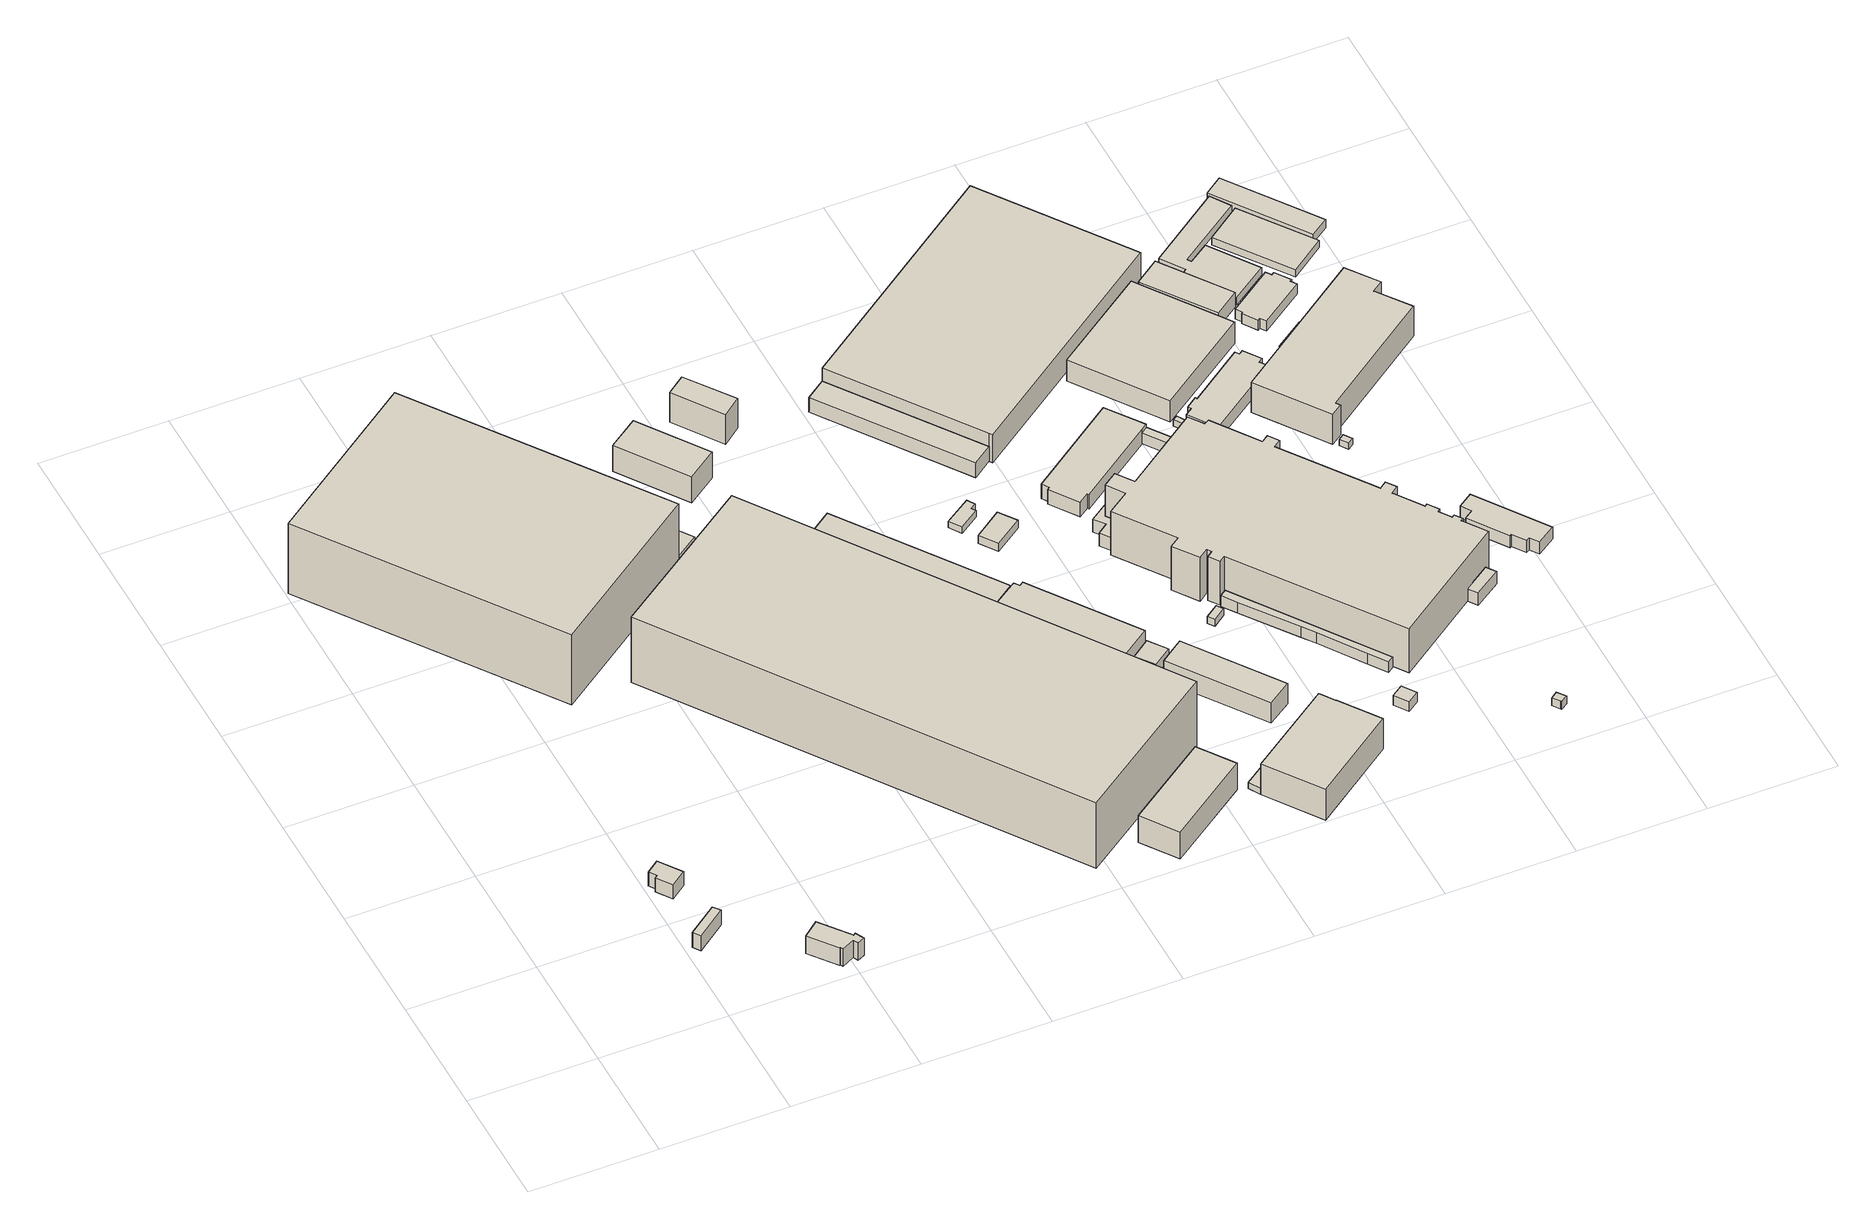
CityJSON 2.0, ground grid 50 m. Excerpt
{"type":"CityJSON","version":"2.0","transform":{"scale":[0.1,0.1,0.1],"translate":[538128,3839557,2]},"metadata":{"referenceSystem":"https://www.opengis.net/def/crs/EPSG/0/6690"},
"CityObjects":{
"building1":{"type":"Building","attributes":{"計測周辺長":35.91,"1/2500図郭":34,"区名":"西淀川区","町丁目名称":"中島２丁目","街区番号":8,"class":"3001","usage":"401","measuredHeight":7.2,"storeysAboveGround":2,"BuildingDetailAttribute.buildingRoofEdgeArea":49.76,"BuildingDetailAttribute.buildingStructureType":"610","BuildingDetailAttribute.buildingStructureOrgType":"2","BuildingDetailAttribute.detailedUsage":"1310","BuildingDetailAttribute.specifiedBuildingCoverageRate":0.6,"BuildingDetailAttribute.surveyYear":2017,"BuildingHighTideRiskAttribute.description":"1","BuildingHighTideRiskAttribute.rank":"2","BuildingHighTideRiskAttribute.depth":2,"BuildingIDAttribute.prefecture":"27","BuildingIDAttribute.city":"27113"},"geometry":[{"type":"Solid","lod":"1","boundaries":[[[[0,1,2,3]],[[2,4,5,3]],[[1,6,4,2]],[[0,7,6,1]],[[3,5,7,0]],[[4,6,7,5]]]]}]},
"building2":{"type":"Building","attributes":{"class":"3001","measuredHeight":6.7,"BuildingDetailAttribute.specifiedBuildingCoverageRate":0.6,"BuildingDetailAttribute.surveyYear":2017,"BuildingHighTideRiskAttribute.description":"1","BuildingHighTideRiskAttribute.rank":"2","BuildingHighTideRiskAttribute.depth":2.55,"BuildingIDAttribute.prefecture":"27","BuildingIDAttribute.city":"27113"},"geometry":[{"type":"Solid","lod":"1","boundaries":[[[[8,9,10,11,12,13]],[[12,14,15,13]],[[11,16,14,12]],[[10,17,16,11]],[[9,18,17,10]],[[8,19,18,9]],[[13,15,19,8]],[[14,16,17,18,19,15]]]]}]},
"building3":{"type":"Building","attributes":{"計測周辺長":53.64,"1/2500図郭":34,"区名":"西淀川区","町丁目名称":"中島２丁目","街区番号":8,"class":"3002","usage":"401","measuredHeight":8.3,"storeysAboveGround":3,"BuildingDetailAttribute.buildingRoofEdgeArea":131.95,"BuildingDetailAttribute.buildingStructureType":"610","BuildingDetailAttribute.buildingStructureOrgType":"2","BuildingDetailAttribute.detailedUsage":"1310","BuildingDetailAttribute.specifiedBuildingCoverageRate":0.6,"BuildingDetailAttribute.surveyYear":2017,"BuildingHighTideRiskAttribute.description":"1","BuildingHighTideRiskAttribute.rank":"2","BuildingHighTideRiskAttribute.depth":2.2,"BuildingIDAttribute.prefecture":"27","BuildingIDAttribute.city":"27113"},"geometry":[{"type":"Solid","lod":"1","boundaries":[[[[20,21,22,23,24,25,26,27,28,29]],[[28,30,31,29]],[[27,32,30,28]],[[26,33,32,27]],[[25,34,33,26]],[[24,35,34,25]],[[23,36,35,24]],[[22,37,36,23]],[[21,38,37,22]],[[20,39,38,21]],[[29,31,39,20]],[[30,32,33,34,35,36,37,38,39,31]]]]}]},
"building4":{"type":"Building","attributes":{"計測周辺長":415.72,"1/2500図郭":34,"区名":"西淀川区","町丁目名称":"中島２丁目","街区番号":5,"class":"3002","usage":"431","measuredHeight":33.7,"storeysAboveGround":5,"BuildingDetailAttribute.buildingRoofEdgeArea":10733.19,"BuildingDetailAttribute.buildingStructureType":"603","BuildingDetailAttribute.buildingStructureOrgType":"3","BuildingDetailAttribute.detailedUsage":"1720","BuildingDetailAttribute.specifiedBuildingCoverageRate":0.6,"BuildingDetailAttribute.surveyYear":2017,"BuildingHighTideRiskAttribute.description":"1","BuildingHighTideRiskAttribute.rank":"2","BuildingHighTideRiskAttribute.depth":2.56,"BuildingIDAttribute.prefecture":"27","BuildingIDAttribute.city":"27113"},"geometry":[{"type":"Solid","lod":"1","boundaries":[[[[40,41,42,43,44,45]],[[44,46,47,45]],[[43,48,46,44]],[[42,49,48,43]],[[41,50,49,42]],[[40,51,50,41]],[[45,47,51,40]],[[46,48,49,50,51,47]]]]}]},
"building5":{"type":"Building","attributes":{"計測周辺長":415.72,"1/2500図郭":34,"区名":"西淀川区","町丁目名称":"中島２丁目","街区番号":5,"class":"3004","usage":"431","measuredHeight":8,"storeysAboveGround":5,"BuildingDetailAttribute.buildingRoofEdgeArea":10733.19,"BuildingDetailAttribute.buildingStructureType":"603","BuildingDetailAttribute.buildingStructureOrgType":"3","BuildingDetailAttribute.detailedUsage":"1720","BuildingDetailAttribute.specifiedBuildingCoverageRate":0.6,"BuildingDetailAttribute.surveyYear":2017,"BuildingHighTideRiskAttribute.description":"1","BuildingHighTideRiskAttribute.rank":"2","BuildingHighTideRiskAttribute.depth":2.56,"BuildingIDAttribute.prefecture":"27","BuildingIDAttribute.city":"27113"},"geometry":[{"type":"Solid","lod":"1","boundaries":[[[[52,53,54]],[[53,55,56,54]],[[52,57,55,53]],[[54,56,57,52]],[[55,57,56]]]]}]},
"building6":{"type":"Building","attributes":{"計測周辺長":415.72,"1/2500図郭":34,"区名":"西淀川区","町丁目名称":"中島２丁目","街区番号":5,"class":"3004","usage":"431","measuredHeight":8.2,"storeysAboveGround":5,"BuildingDetailAttribute.buildingRoofEdgeArea":10733.19,"BuildingDetailAttribute.buildingStructureType":"603","BuildingDetailAttribute.buildingStructureOrgType":"3","BuildingDetailAttribute.detailedUsage":"1720","BuildingDetailAttribute.specifiedBuildingCoverageRate":0.6,"BuildingDetailAttribute.surveyYear":2017,"BuildingHighTideRiskAttribute.description":"1","BuildingHighTideRiskAttribute.rank":"2","BuildingHighTideRiskAttribute.depth":2.56,"BuildingIDAttribute.prefecture":"27","BuildingIDAttribute.city":"27113"},"geometry":[{"type":"Solid","lod":"1","boundaries":[[[[58,59,60,45,43]],[[45,57,56,43]],[[60,61,57,45]],[[59,62,61,60]],[[58,63,62,59]],[[43,56,63,58]],[[57,61,62,63,56]]]]}]},
"building7":{"type":"Building","attributes":{"区名":"西淀川区","町丁目名称":"中島２丁目","街区番号":5,"class":"3002","usage":"431","measuredHeight":31.4,"storeysAboveGround":4,"BuildingDetailAttribute.buildingRoofEdgeArea":15836.33,"BuildingDetailAttribute.buildingStructureType":"610","BuildingDetailAttribute.buildingStructureOrgType":"2","BuildingDetailAttribute.detailedUsage":"1720","BuildingDetailAttribute.specifiedBuildingCoverageRate":0.6,"BuildingDetailAttribute.surveyYear":2017,"BuildingHighTideRiskAttribute.description":"1","BuildingHighTideRiskAttribute.rank":"2","BuildingHighTideRiskAttribute.depth":2.86,"BuildingIDAttribute.prefecture":"27","BuildingIDAttribute.city":"27113"},"geometry":[{"type":"Solid","lod":"1","boundaries":[[[[64,65,66,67]],[[66,68,69,67]],[[65,70,68,66]],[[64,71,70,65]],[[67,69,71,64]],[[68,70,71,69]]]]}]},
"building8":{"type":"Building","attributes":{"計測周辺長":91.5,"1/2500図郭":34,"区名":"西淀川区","町丁目名称":"中島２丁目","街区番号":5,"class":"3002","usage":"401","measuredHeight":12.5,"storeysAboveGround":3,"BuildingDetailAttribute.buildingRoofEdgeArea":448.01,"BuildingDetailAttribute.buildingStructureType":"603","BuildingDetailAttribute.buildingStructureOrgType":"3","BuildingDetailAttribute.detailedUsage":"1310","BuildingDetailAttribute.specifiedBuildingCoverageRate":0.6,"BuildingDetailAttribute.surveyYear":2017,"BuildingHighTideRiskAttribute.description":"1","BuildingHighTideRiskAttribute.rank":"2","BuildingHighTideRiskAttribute.depth":2.64,"BuildingIDAttribute.prefecture":"27","BuildingIDAttribute.city":"27113"},"geometry":[{"type":"Solid","lod":"1","boundaries":[[[[72,73,74,75]],[[74,76,77,75]],[[73,78,76,74]],[[72,79,78,73]],[[75,77,79,72]],[[76,78,79,77]]]]}]},
"building9":{"type":"Building","attributes":{"区名":"西淀川区","町丁目名称":"中島２丁目","街区番号":5,"class":"3001","usage":"441","measuredHeight":12.8,"storeysAboveGround":1,"BuildingDetailAttribute.buildingRoofEdgeArea":663.4,"BuildingDetailAttribute.buildingStructureType":"610","BuildingDetailAttribute.buildingStructureOrgType":"2","BuildingDetailAttribute.detailedUsage":"1510","BuildingDetailAttribute.specifiedBuildingCoverageRate":0.6,"BuildingDetailAttribute.surveyYear":2017,"BuildingHighTideRiskAttribute.description":"1","BuildingHighTideRiskAttribute.rank":"2","BuildingHighTideRiskAttribute.depth":2.66,"BuildingIDAttribute.prefecture":"27","BuildingIDAttribute.city":"27113"},"geometry":[{"type":"Solid","lod":"1","boundaries":[[[[80,81,82,83]],[[82,84,85,83]],[[81,86,84,82]],[[80,87,86,81]],[[83,85,87,80]],[[84,86,87,85]]]]}]},
"building10":{"type":"Building","attributes":{"計測周辺長":62.73,"1/2500図郭":34,"区名":"西淀川区","町丁目名称":"中島２丁目","街区番号":4,"class":"3002","usage":"401","measuredHeight":14.2,"storeysAboveGround":4,"BuildingDetailAttribute.buildingRoofEdgeArea":202.44,"BuildingDetailAttribute.buildingStructureType":"603","BuildingDetailAttribute.buildingStructureOrgType":"3","BuildingDetailAttribute.detailedUsage":"1310","BuildingDetailAttribute.specifiedBuildingCoverageRate":0.6,"BuildingDetailAttribute.surveyYear":2017,"BuildingHighTideRiskAttribute.description":"1","BuildingHighTideRiskAttribute.rank":"2","BuildingHighTideRiskAttribute.depth":2.79,"BuildingIDAttribute.prefecture":"27","BuildingIDAttribute.city":"27113"},"geometry":[{"type":"Solid","lod":"1","boundaries":[[[[88,89,90,91]],[[90,92,93,91]],[[89,94,92,90]],[[88,95,94,89]],[[91,93,95,88]],[[92,94,95,93]]]]}]},
"building11":{"type":"Building","attributes":{"計測周辺長":185.82,"1/2500図郭":34,"区名":"西淀川区","町丁目名称":"中島２丁目","街区番号":5,"class":"3001","usage":"441","measuredHeight":5.3,"storeysAboveGround":1,"BuildingDetailAttribute.buildingRoofEdgeArea":1462.41,"BuildingDetailAttribute.buildingStructureType":"610","BuildingDetailAttribute.buildingStructureOrgType":"2","BuildingDetailAttribute.detailedUsage":"1520","BuildingDetailAttribute.specifiedBuildingCoverageRate":0.6,"BuildingDetailAttribute.surveyYear":2017,"BuildingHighTideRiskAttribute.description":"1","BuildingHighTideRiskAttribute.rank":"2","BuildingHighTideRiskAttribute.depth":2.87,"BuildingIDAttribute.prefecture":"27","BuildingIDAttribute.city":"27113"},"geometry":[{"type":"Solid","lod":"1","boundaries":[[[[96,97,98,99]],[[98,100,101,99]],[[97,102,100,98]],[[96,103,102,97]],[[99,101,103,96]],[[100,102,103,101]]]]}]},
"building12":{"type":"Building","attributes":{"計測周辺長":139.81,"1/2500図郭":34,"区名":"西淀川区","町丁目名称":"中島２丁目","街区番号":5,"class":"3001","usage":"441","measuredHeight":8,"storeysAboveGround":1,"BuildingDetailAttribute.buildingRoofEdgeArea":941.31,"BuildingDetailAttribute.buildingStructureType":"610","BuildingDetailAttribute.buildingStructureOrgType":"2","BuildingDetailAttribute.detailedUsage":"1520","BuildingDetailAttribute.specifiedBuildingCoverageRate":0.6,"BuildingDetailAttribute.surveyYear":2017,"BuildingHighTideRiskAttribute.description":"1","BuildingHighTideRiskAttribute.rank":"2","BuildingHighTideRiskAttribute.depth":2.77,"BuildingIDAttribute.prefecture":"27","BuildingIDAttribute.city":"27113"},"geometry":[{"type":"Solid","lod":"1","boundaries":[[[[104,105,106,107,108,109,110,111]],[[110,112,113,111]],[[109,114,112,110]],[[108,115,114,109]],[[107,116,115,108]],[[106,117,116,107]],[[105,118,117,106]],[[104,119,118,105]],[[111,113,119,104]],[[112,114,115,116,117,118,119,113]]]]}]},
"building13":{"type":"Building","attributes":{"class":"3001","BuildingDetailAttribute.specifiedBuildingCoverageRate":0.6,"BuildingDetailAttribute.surveyYear":2017,"BuildingHighTideRiskAttribute.description":"1","BuildingHighTideRiskAttribute.rank":"2","BuildingHighTideRiskAttribute.depth":2.84,"BuildingIDAttribute.prefecture":"27","BuildingIDAttribute.city":"27113"},"geometry":[{"type":"Solid","lod":"1","boundaries":[[[[120,121,122,123,124,125]],[[124,126,127,125]],[[123,128,126,124]],[[122,129,128,123]],[[121,130,129,122]],[[120,131,130,121]],[[125,127,131,120]],[[126,128,129,130,131,127]]]]}]},
"building14":{"type":"Building","attributes":{"class":"3001","measuredHeight":5.2,"BuildingDetailAttribute.specifiedBuildingCoverageRate":0.6,"BuildingDetailAttribute.surveyYear":2017,"BuildingHighTideRiskAttribute.description":"1","BuildingHighTideRiskAttribute.rank":"2","BuildingHighTideRiskAttribute.depth":2.7,"BuildingIDAttribute.prefecture":"27","BuildingIDAttribute.city":"27113"},"geometry":[{"type":"Solid","lod":"1","boundaries":[[[[132,133,134,135]],[[134,136,137,135]],[[133,138,136,134]],[[132,139,138,133]],[[135,137,139,132]],[[136,138,139,137]]]]}]},
"building15":{"type":"Building","attributes":{"計測周辺長":43.15,"1/2500図郭":34,"区名":"西淀川区","町丁目名称":"中島２丁目","街区番号":4,"class":"3001","usage":"401","measuredHeight":3.8,"storeysAboveGround":1,"BuildingDetailAttribute.buildingRoofEdgeArea":109.71,"BuildingDetailAttribute.buildingStructureType":"610","BuildingDetailAttribute.buildingStructureOrgType":"2","BuildingDetailAttribute.detailedUsage":"1310","BuildingDetailAttribute.specifiedBuildingCoverageRate":0.6,"BuildingDetailAttribute.surveyYear":2017,"BuildingHighTideRiskAttribute.description":"1","BuildingHighTideRiskAttribute.rank":"2","BuildingHighTideRiskAttribute.depth":2.68,"BuildingIDAttribute.prefecture":"27","BuildingIDAttribute.city":"27113"},"geometry":[{"type":"Solid","lod":"1","boundaries":[[[[140,141,142,143]],[[142,144,145,143]],[[141,146,144,142]],[[140,147,146,141]],[[143,145,147,140]],[[144,146,147,145]]]]}]},
"building16":{"type":"Building","attributes":{"class":"3003","BuildingDetailAttribute.specifiedBuildingCoverageRate":0.6,"BuildingDetailAttribute.surveyYear":2017,"BuildingHighTideRiskAttribute.description":"1","BuildingHighTideRiskAttribute.rank":"2","BuildingHighTideRiskAttribute.depth":2.62,"BuildingIDAttribute.prefecture":"27","BuildingIDAttribute.city":"27113"},"geometry":[{"type":"Solid","lod":"1","boundaries":[[[[148,149,150,151]],[[150,152,153,151]],[[149,154,152,150]],[[148,155,154,149]],[[151,153,155,148]],[[152,154,155,153]]]]}]},
"building17":{"type":"Building","attributes":{"計測周辺長":132.53,"1/2500図郭":34,"区名":"西淀川区","町丁目名称":"中島２丁目","街区番号":5,"class":"3001","usage":"441","measuredHeight":14.7,"storeysAboveGround":1,"BuildingDetailAttribute.buildingRoofEdgeArea":1043.5,"BuildingDetailAttribute.buildingStructureType":"610","BuildingDetailAttribute.buildingStructureOrgType":"2","BuildingDetailAttribute.detailedUsage":"1520","BuildingDetailAttribute.specifiedBuildingCoverageRate":0.6,"BuildingDetailAttribute.surveyYear":2017,"BuildingHighTideRiskAttribute.description":"1","BuildingHighTideRiskAttribute.rank":"2","BuildingHighTideRiskAttribute.depth":2.59,"BuildingIDAttribute.prefecture":"27","BuildingIDAttribute.city":"27113"},"geometry":[{"type":"Solid","lod":"1","boundaries":[[[[156,157,158,159,148,151,160]],[[151,161,162,160]],[[148,163,161,151]],[[159,164,163,148]],[[158,165,164,159]],[[157,166,165,158]],[[156,167,166,157]],[[160,162,167,156]],[[161,163,164,165,166,167,162]]]]}]},
"building18":{"type":"Building","attributes":{"計測周辺長":108.12,"1/2500図郭":34,"区名":"西淀川区","町丁目名称":"中島２丁目","街区番号":5,"class":"3001","usage":"441","measuredHeight":9.8,"storeysAboveGround":2,"BuildingDetailAttribute.buildingRoofEdgeArea":481.09,"BuildingDetailAttribute.buildingStructureType":"610","BuildingDetailAttribute.buildingStructureOrgType":"2","BuildingDetailAttribute.detailedUsage":"1520","BuildingDetailAttribute.specifiedBuildingCoverageRate":0.6,"BuildingDetailAttribute.surveyYear":2017,"BuildingHighTideRiskAttribute.description":"1","BuildingHighTideRiskAttribute.rank":"2","BuildingHighTideRiskAttribute.depth":2.83,"BuildingIDAttribute.prefecture":"27","BuildingIDAttribute.city":"27113"},"geometry":[{"type":"Solid","lod":"1","boundaries":[[[[168,169,170,171]],[[170,172,173,171]],[[169,174,172,170]],[[168,175,174,169]],[[171,173,175,168]],[[172,174,175,173]]]]}]},
"building19":{"type":"Building","attributes":{"計測周辺長":362.75,"1/2500図郭":34,"区名":"西淀川区","町丁目名称":"中島２丁目","街区番号":4,"class":"3003","usage":"431","measuredHeight":7,"storeysAboveGround":2,"BuildingDetailAttribute.buildingRoofEdgeArea":7685.98,"BuildingDetailAttribute.buildingStructureType":"610","BuildingDetailAttribute.buildingStructureOrgType":"2","BuildingDetailAttribute.detailedUsage":"1720","BuildingDetailAttribute.specifiedBuildingCoverageRate":0.6,"BuildingDetailAttribute.surveyYear":2017,"BuildingHighTideRiskAttribute.description":"1","BuildingHighTideRiskAttribute.rank":"2","BuildingHighTideRiskAttribute.depth":2.22,"BuildingIDAttribute.prefecture":"27","BuildingIDAttribute.city":"27113"},"geometry":[{"type":"Solid","lod":"1","boundaries":[[[[176,177,178,179]],[[178,180,181,179]],[[177,182,180,178]],[[176,183,182,177]],[[179,181,183,176]],[[180,182,183,181]]]]}]},
"building20":{"type":"Building","attributes":{"計測周辺長":26.79,"1/2500図郭":34,"区名":"西淀川区","町丁目名称":"中島２丁目","街区番号":5,"class":"3001","usage":"441","measuredHeight":3.1,"storeysAboveGround":1,"BuildingDetailAttribute.buildingRoofEdgeArea":44.32,"BuildingDetailAttribute.buildingStructureType":"610","BuildingDetailAttribute.buildingStructureOrgType":"2","BuildingDetailAttribute.detailedUsage":"1520","BuildingDetailAttribute.specifiedBuildingCoverageRate":0.6,"BuildingDetailAttribute.surveyYear":2017,"BuildingHighTideRiskAttribute.description":"1","BuildingHighTideRiskAttribute.rank":"2","BuildingHighTideRiskAttribute.depth":2.75,"BuildingIDAttribute.prefecture":"27","BuildingIDAttribute.city":"27113"},"geometry":[{"type":"Solid","lod":"1","boundaries":[[[[184,185,186,157,160]],[[157,187,188,160]],[[186,189,187,157]],[[185,190,189,186]],[[184,191,190,185]],[[160,188,191,184]],[[187,189,190,191,188]]]]}]},
"building21":{"type":"Building","attributes":{"class":"3001","measuredHeight":3.4,"BuildingDetailAttribute.specifiedBuildingCoverageRate":0.6,"BuildingDetailAttribute.surveyYear":2017,"BuildingHighTideRiskAttribute.description":"1","BuildingHighTideRiskAttribute.rank":"2","BuildingHighTideRiskAttribute.depth":1.78,"BuildingIDAttribute.prefecture":"27","BuildingIDAttribute.city":"27113"},"geometry":[{"type":"Solid","lod":"1","boundaries":[[[[192,193,194,195]],[[194,196,197,195]],[[193,198,196,194]],[[192,199,198,193]],[[195,197,199,192]],[[196,198,199,197]]]]}]},
"building22":{"type":"Building","attributes":{"class":"3001","BuildingDetailAttribute.specifiedBuildingCoverageRate":0.6,"BuildingDetailAttribute.surveyYear":2017,"BuildingHighTideRiskAttribute.description":"1","BuildingHighTideRiskAttribute.rank":"2","BuildingHighTideRiskAttribute.depth":2.6,"BuildingIDAttribute.prefecture":"27","BuildingIDAttribute.city":"27113"},"geometry":[{"type":"Solid","lod":"1","boundaries":[[[[200,201,202,203,204,205]],[[204,206,207,205]],[[203,208,206,204]],[[202,209,208,203]],[[201,210,209,202]],[[200,211,210,201]],[[205,207,211,200]],[[206,208,209,210,211,207]]]]}]},
"building23":{"type":"Building","attributes":{"class":"3003","measuredHeight":5.1,"BuildingDetailAttribute.specifiedBuildingCoverageRate":0.6,"BuildingDetailAttribute.surveyYear":2017,"BuildingHighTideRiskAttribute.description":"1","BuildingHighTideRiskAttribute.rank":"2","BuildingHighTideRiskAttribute.depth":1.61,"BuildingIDAttribute.prefecture":"27","BuildingIDAttribute.city":"27113"},"geometry":[{"type":"Solid","lod":"1","boundaries":[[[[212,213,214,215,216,217,218,219]],[[218,220,221,219]],[[217,222,220,218]],[[216,223,222,217]],[[215,224,223,216]],[[214,225,224,215]],[[213,226,225,214]],[[212,227,226,213]],[[219,221,227,212]],[[220,222,223,224,225,226,227,221]]]]}]},
"building24":{"type":"Building","attributes":{"class":"3001","measuredHeight":7,"BuildingDetailAttribute.specifiedBuildingCoverageRate":0.6,"BuildingDetailAttribute.surveyYear":2017,"BuildingHighTideRiskAttribute.description":"1","BuildingHighTideRiskAttribute.rank":"2","BuildingHighTideRiskAttribute.depth":1.74,"BuildingIDAttribute.prefecture":"27","BuildingIDAttribute.city":"27113"},"geometry":[{"type":"Solid","lod":"1","boundaries":[[[[228,229,230,231,232,233,234,235,236]],[[235,237,238,236]],[[234,239,237,235]],[[233,240,239,234]],[[232,241,240,233]],[[231,242,241,232]],[[230,243,242,231]],[[229,244,243,230]],[[228,245,244,229]],[[236,238,245,228]],[[237,239,240,241,242,243,244,245,238]]]]}]},
"building25":{"type":"Building","attributes":{"計測周辺長":23.7,"1/2500図郭":34,"区名":"西淀川区","町丁目名称":"中島２丁目","街区番号":4,"class":"3001","usage":"441","measuredHeight":4.7,"storeysAboveGround":1,"BuildingDetailAttribute.buildingRoofEdgeArea":34.86,"BuildingDetailAttribute.buildingStructureType":"610","BuildingDetailAttribute.buildingStructureOrgType":"2","BuildingDetailAttribute.detailedUsage":"1510","BuildingDetailAttribute.specifiedBuildingCoverageRate":0.6,"BuildingDetailAttribute.surveyYear":2017,"BuildingHighTideRiskAttribute.description":"1","BuildingHighTideRiskAttribute.rank":"2","BuildingHighTideRiskAttribute.depth":2.52,"BuildingIDAttribute.prefecture":"27","BuildingIDAttribute.city":"27113"},"geometry":[{"type":"Solid","lod":"1","boundaries":[[[[246,247,248,249]],[[248,250,251,249]],[[247,252,250,248]],[[246,253,252,247]],[[249,251,253,246]],[[250,252,253,251]]]]}]},
"building26":{"type":"Building","attributes":{"計測周辺長":416.41,"1/2500図郭":34,"区名":"西淀川区","町丁目名称":"中島２丁目","街区番号":4,"class":"3003","usage":"441","measuredHeight":6.2,"storeysAboveGround":3,"BuildingDetailAttribute.buildingRoofEdgeArea":7157.3,"BuildingDetailAttribute.buildingStructureType":"610","BuildingDetailAttribute.buildingStructureOrgType":"2","BuildingDetailAttribute.detailedUsage":"1520","BuildingDetailAttribute.specifiedBuildingCoverageRate":0.6,"BuildingDetailAttribute.surveyYear":2017,"BuildingHighTideRiskAttribute.description":"1","BuildingHighTideRiskAttribute.rank":"2","BuildingHighTideRiskAttribute.depth":2.02,"BuildingIDAttribute.prefecture":"27","BuildingIDAttribute.city":"27113"},"geometry":[{"type":"Solid","lod":"1","boundaries":[[[[254,255,256,257,258,259,260,261,262,263,264,265,266,267,268,269,270,271]],[[270,272,273,271]],[[269,274,272,270]],[[268,275,274,269]],[[267,276,275,268]],[[266,277,276,267]],[[265,278,277,266]],[[264,279,278,265]],[[263,280,279,264]],[[262,281,280,263]],[[261,282,281,262]],[[260,283,282,261]],[[259,284,283,260]],[[258,285,284,259]],[[257,286,285,258]],[[256,287,286,257]],[[255,288,287,256]],[[254,289,288,255]],[[271,273,289,254]],[[272,274,275,276,277,278,279,280,281,282,283,284,285,286,287,288,289,273]]]]}]},
"building27":{"type":"Building","attributes":{"計測周辺長":362.75,"1/2500図郭":34,"区名":"西淀川区","町丁目名称":"中島２丁目","街区番号":4,"class":"3002","usage":"431","measuredHeight":13.2,"storeysAboveGround":2,"BuildingDetailAttribute.buildingRoofEdgeArea":7685.98,"BuildingDetailAttribute.buildingStructureType":"610","BuildingDetailAttribute.buildingStructureOrgType":"2","BuildingDetailAttribute.detailedUsage":"1720","BuildingDetailAttribute.specifiedBuildingCoverageRate":0.6,"BuildingDetailAttribute.surveyYear":2017,"BuildingHighTideRiskAttribute.description":"1","BuildingHighTideRiskAttribute.rank":"2","BuildingHighTideRiskAttribute.depth":2.27,"BuildingIDAttribute.prefecture":"27","BuildingIDAttribute.city":"27113"},"geometry":[{"type":"Solid","lod":"1","boundaries":[[[[290,291,292,293,294]],[[293,295,296,294]],[[292,297,295,293]],[[291,298,297,292]],[[290,299,298,291]],[[294,296,299,290]],[[295,297,298,299,296]]]]}]},
"building28":{"type":"Building","attributes":{"計測周辺長":416.41,"1/2500図郭":34,"区名":"西淀川区","町丁目名称":"中島２丁目","街区番号":4,"class":"3002","usage":"441","measuredHeight":21,"storeysAboveGround":3,"BuildingDetailAttribute.buildingRoofEdgeArea":7157.3,"BuildingDetailAttribute.buildingStructureType":"610","BuildingDetailAttribute.buildingStructureOrgType":"2","BuildingDetailAttribute.detailedUsage":"1520","BuildingDetailAttribute.specifiedBuildingCoverageRate":0.6,"BuildingDetailAttribute.surveyYear":2017,"BuildingHighTideRiskAttribute.description":"1","BuildingHighTideRiskAttribute.rank":"2","BuildingHighTideRiskAttribute.depth":1.94,"BuildingIDAttribute.prefecture":"27","BuildingIDAttribute.city":"27113"},"geometry":[{"type":"Solid","lod":"1","boundaries":[[[[300,301,302,303,304,305,306,307,308,309,310,311,312,313,314,315,316,317,318,319,320,321,322,323,324,325,326,258,257,256,255,254,271,327,269]],[[327,328,329,269]],[[271,330,328,327]],[[254,331,330,271]],[[255,332,331,254]],[[256,333,332,255]],[[257,334,333,256]],[[258,335,334,257]],[[326,336,335,258]],[[325,337,336,326]],[[324,338,337,325]],[[323,339,338,324]],[[322,340,339,323]],[[321,341,340,322]],[[320,342,341,321]],[[319,343,342,320]],[[318,344,343,319]],[[317,345,344,318]],[[316,346,345,317]],[[315,347,346,316]],[[314,348,347,315]],[[313,349,348,314]],[[312,350,349,313]],[[311,351,350,312]],[[310,352,351,311]],[[309,353,352,310]],[[308,354,353,309]],[[307,355,354,308]],[[306,356,355,307]],[[305,357,356,306]],[[304,358,357,305]],[[303,359,358,304]],[[302,360,359,303]],[[301,361,360,302]],[[300,362,361,301]],[[269,329,362,300]],[[328,330,331,332,333,334,335,336,337,338,339,340,341,342,343,344,345,346,347,348,349,350,351,352,353,354,355,356,357,358,359,360,361,362,329]]]]}]},
"building29":{"type":"Building","attributes":{"class":"3001","measuredHeight":5.1,"BuildingDetailAttribute.specifiedBuildingCoverageRate":0.6,"BuildingDetailAttribute.surveyYear":2017,"BuildingHighTideRiskAttribute.description":"1","BuildingHighTideRiskAttribute.rank":"2","BuildingHighTideRiskAttribute.depth":1.96,"BuildingIDAttribute.prefecture":"27","BuildingIDAttribute.city":"27113"},"geometry":[{"type":"Solid","lod":"1","boundaries":[[[[363,364,365,366]],[[365,367,368,366]],[[364,369,367,365]],[[363,370,369,364]],[[366,368,370,363]],[[367,369,370,368]]]]}]},
"building30":{"type":"Building","attributes":{"計測周辺長":12.54,"1/2500図郭":34,"区名":"西淀川区","町丁目名称":"中島２丁目","街区番号":4,"class":"3001","usage":"441","storeysAboveGround":1,"BuildingDetailAttribute.buildingRoofEdgeArea":8.89,"BuildingDetailAttribute.buildingStructureType":"610","BuildingDetailAttribute.buildingStructureOrgType":"2","BuildingDetailAttribute.detailedUsage":"1510","BuildingDetailAttribute.specifiedBuildingCoverageRate":0.6,"BuildingDetailAttribute.surveyYear":2017,"BuildingHighTideRiskAttribute.description":"1","BuildingHighTideRiskAttribute.rank":"2","BuildingHighTideRiskAttribute.depth":1.99,"BuildingIDAttribute.prefecture":"27","BuildingIDAttribute.city":"27113"},"geometry":[{"type":"Solid","lod":"1","boundaries":[[[[371,372,373,374]],[[373,375,376,374]],[[372,377,375,373]],[[371,378,377,372]],[[374,376,378,371]],[[375,377,378,376]]]]}]},
"building31":{"type":"Building","attributes":{"計測周辺長":14.54,"1/2500図郭":34,"区名":"西淀川区","町丁目名称":"中島２丁目","街区番号":2,"class":"3003","usage":"401","measuredHeight":3.8,"storeysAboveGround":2,"BuildingDetailAttribute.buildingRoofEdgeArea":13.12,"BuildingDetailAttribute.buildingStructureType":"610","BuildingDetailAttribute.buildingStructureOrgType":"2","BuildingDetailAttribute.detailedUsage":"1310","BuildingDetailAttribute.specifiedBuildingCoverageRate":0.6,"BuildingDetailAttribute.surveyYear":2017,"BuildingHighTideRiskAttribute.description":"1","BuildingHighTideRiskAttribute.rank":"2","BuildingHighTideRiskAttribute.depth":1.83,"BuildingIDAttribute.prefecture":"27","BuildingIDAttribute.city":"27113"},"geometry":[{"type":"Solid","lod":"1","boundaries":[[[[379,380,381,382,383]],[[382,384,385,383]],[[381,386,384,382]],[[380,387,386,381]],[[379,388,387,380]],[[383,385,388,379]],[[384,386,387,388,385]]]]}]},
"building32":{"type":"Building","attributes":{"計測周辺長":172.67,"1/2500図郭":34,"区名":"西淀川区","町丁目名称":"中島２丁目","街区番号":4,"class":"3002","usage":"441","measuredHeight":10.2,"storeysAboveGround":2,"BuildingDetailAttribute.buildingRoofEdgeArea":1859.76,"BuildingDetailAttribute.buildingStructureType":"610","BuildingDetailAttribute.buildingStructureOrgType":"2","BuildingDetailAttribute.detailedUsage":"1510","BuildingDetailAttribute.specifiedBuildingCoverageRate":0.6,"BuildingDetailAttribute.surveyYear":2017,"BuildingHighTideRiskAttribute.description":"1","BuildingHighTideRiskAttribute.rank":"2","BuildingHighTideRiskAttribute.depth":2.25,"BuildingIDAttribute.prefecture":"27","BuildingIDAttribute.city":"27113"},"geometry":[{"type":"Solid","lod":"1","boundaries":[[[[389,390,391,392]],[[391,393,394,392]],[[390,395,393,391]],[[389,396,395,390]],[[392,394,396,389]],[[393,395,396,394]]]]}]},
"building33":{"type":"Building","attributes":{"計測周辺長":98.59,"1/2500図郭":34,"区名":"西淀川区","町丁目名称":"中島２丁目","街区番号":4,"class":"3001","usage":"441","measuredHeight":6.4,"storeysAboveGround":1,"BuildingDetailAttribute.buildingRoofEdgeArea":456.31,"BuildingDetailAttribute.buildingStructureType":"610","BuildingDetailAttribute.buildingStructureOrgType":"2","BuildingDetailAttribute.detailedUsage":"1510","BuildingDetailAttribute.specifiedBuildingCoverageRate":0.6,"BuildingDetailAttribute.surveyYear":2017,"BuildingHighTideRiskAttribute.description":"1","BuildingHighTideRiskAttribute.rank":"2","BuildingHighTideRiskAttribute.depth":2.14,"BuildingIDAttribute.prefecture":"27","BuildingIDAttribute.city":"27113"},"geometry":[{"type":"Solid","lod":"1","boundaries":[[[[397,398,399,400,401,402,403,404,405,406,407,408]],[[407,409,410,408]],[[406,411,409,407]],[[405,412,411,406]],[[404,413,412,405]],[[403,414,413,404]],[[402,415,414,403]],[[401,416,415,402]],[[400,417,416,401]],[[399,418,417,400]],[[398,419,418,399]],[[397,420,419,398]],[[408,410,420,397]],[[409,411,412,413,414,415,416,417,418,419,420,410]]]]}]},
"building34":{"type":"Building","attributes":{"計測周辺長":416.41,"1/2500図郭":34,"区名":"西淀川区","町丁目名称":"中島２丁目","街区番号":4,"class":"3003","usage":"441","measuredHeight":5.9,"storeysAboveGround":3,"BuildingDetailAttribute.buildingRoofEdgeArea":7157.3,"BuildingDetailAttribute.buildingStructureType":"610","BuildingDetailAttribute.buildingStructureOrgType":"2","BuildingDetailAttribute.detailedUsage":"1520","BuildingDetailAttribute.specifiedBuildingCoverageRate":0.6,"BuildingDetailAttribute.surveyYear":2017,"BuildingHighTideRiskAttribute.description":"1","BuildingHighTideRiskAttribute.rank":"2","BuildingHighTideRiskAttribute.depth":2.01,"BuildingIDAttribute.prefecture":"27","BuildingIDAttribute.city":"27113"},"geometry":[{"type":"Solid","lod":"1","boundaries":[[[[421,422,423,424]],[[423,425,426,424]],[[422,427,425,423]],[[421,428,427,422]],[[424,426,428,421]],[[425,427,428,426]]]]}]},
"building35":{"type":"Building","attributes":{"class":"3001","BuildingDetailAttribute.specifiedBuildingCoverageRate":0.6,"BuildingDetailAttribute.surveyYear":2017,"BuildingHighTideRiskAttribute.description":"1","BuildingHighTideRiskAttribute.rank":"2","BuildingHighTideRiskAttribute.depth":1.5,"BuildingIDAttribute.prefecture":"27","BuildingIDAttribute.city":"27113"},"geometry":[{"type":"Solid","lod":"1","boundaries":[[[[429,430,431,432]],[[431,433,434,432]],[[430,435,433,431]],[[429,436,435,430]],[[432,434,436,429]],[[433,435,436,434]]]]}]},
"building36":{"type":"Building","attributes":{"計測周辺長":87.29,"1/2500図郭":34,"区名":"西淀川区","町丁目名称":"中島２丁目","街区番号":4,"class":"3001","usage":"441","measuredHeight":7,"storeysAboveGround":1,"BuildingDetailAttribute.buildingRoofEdgeArea":376.46,"BuildingDetailAttribute.buildingStructureType":"610","BuildingDetailAttribute.buildingStructureOrgType":"2","BuildingDetailAttribute.detailedUsage":"1510","BuildingDetailAttribute.specifiedBuildingCoverageRate":0.6,"BuildingDetailAttribute.surveyYear":2017,"BuildingHighTideRiskAttribute.description":"1","BuildingHighTideRiskAttribute.rank":"2","BuildingHighTideRiskAttribute.depth":2.15,"BuildingIDAttribute.prefecture":"27","BuildingIDAttribute.city":"27113"},"geometry":[{"type":"Solid","lod":"1","boundaries":[[[[437,438,439,440]],[[439,441,442,440]],[[438,443,441,439]],[[437,444,443,438]],[[440,442,444,437]],[[441,443,444,442]]]]}]},
"building37":{"type":"Building","attributes":{"計測周辺長":87.55,"1/2500図郭":34,"区名":"西淀川区","町丁目名称":"中島２丁目","街区番号":4,"class":"3001","usage":"441","measuredHeight":5.8,"storeysAboveGround":2,"BuildingDetailAttribute.buildingRoofEdgeArea":326.92,"BuildingDetailAttribute.buildingStructureType":"610","BuildingDetailAttribute.buildingStructureOrgType":"2","BuildingDetailAttribute.detailedUsage":"1520","BuildingDetailAttribute.specifiedBuildingCoverageRate":0.6,"BuildingDetailAttribute.surveyYear":2017,"BuildingHighTideRiskAttribute.description":"1","BuildingHighTideRiskAttribute.rank":"2","BuildingHighTideRiskAttribute.depth":1.55,"BuildingIDAttribute.prefecture":"27","BuildingIDAttribute.city":"27113"},"geometry":[{"type":"Solid","lod":"1","boundaries":[[[[445,446,447,448,449,450,451,452,453,454]],[[453,455,456,454]],[[452,457,455,453]],[[451,458,457,452]],[[450,459,458,451]],[[449,460,459,450]],[[448,461,460,449]],[[447,462,461,448]],[[446,463,462,447]],[[445,464,463,446]],[[454,456,464,445]],[[455,457,458,459,460,461,462,463,464,456]]]]}]},
"building38":{"type":"Building","attributes":{"計測周辺長":196.29,"1/2500図郭":34,"区名":"西淀川区","町丁目名称":"中島２丁目","街区番号":4,"class":"3002","usage":"441","measuredHeight":14.4,"storeysAboveGround":1,"BuildingDetailAttribute.buildingRoofEdgeArea":1935.79,"BuildingDetailAttribute.buildingStructureType":"610","BuildingDetailAttribute.buildingStructureOrgType":"2","BuildingDetailAttribute.detailedUsage":"1510","BuildingDetailAttribute.specifiedBuildingCoverageRate":0.6,"BuildingDetailAttribute.surveyYear":2017,"BuildingHighTideRiskAttribute.description":"1","BuildingHighTideRiskAttribute.rank":"2","BuildingHighTideRiskAttribute.depth":1.88,"BuildingIDAttribute.prefecture":"27","BuildingIDAttribute.city":"27113"},"geometry":[{"type":"Solid","lod":"1","boundaries":[[[[465,466,467,468,469,470,471,472]],[[471,473,474,472]],[[470,475,473,471]],[[469,476,475,470]],[[468,477,476,469]],[[467,478,477,468]],[[466,479,478,467]],[[465,480,479,466]],[[472,474,480,465]],[[473,475,476,477,478,479,480,474]]]]}]},
"building39":{"type":"Building","attributes":{"class":"3001","BuildingDetailAttribute.specifiedBuildingCoverageRate":0.6,"BuildingDetailAttribute.surveyYear":2017,"BuildingHighTideRiskAttribute.description":"1","BuildingHighTideRiskAttribute.rank":"2","BuildingHighTideRiskAttribute.depth":1.96,"BuildingIDAttribute.prefecture":"27","BuildingIDAttribute.city":"27113"},"geometry":[{"type":"Solid","lod":"1","boundaries":[[[[481,482,483,484]],[[483,485,486,484]],[[482,487,485,483]],[[481,488,487,482]],[[484,486,488,481]],[[485,487,488,486]]]]}]},
"building40":{"type":"Building","attributes":{"計測周辺長":71.76,"1/2500図郭":34,"区名":"西淀川区","町丁目名称":"中島２丁目","街区番号":4,"class":"3003","usage":"441","measuredHeight":4.8,"storeysAboveGround":1,"BuildingDetailAttribute.buildingRoofEdgeArea":281.61,"BuildingDetailAttribute.buildingStructureType":"610","BuildingDetailAttribute.buildingStructureOrgType":"2","BuildingDetailAttribute.detailedUsage":"1510","BuildingDetailAttribute.specifiedBuildingCoverageRate":0.6,"BuildingDetailAttribute.surveyYear":2017,"BuildingHighTideRiskAttribute.description":"1","BuildingHighTideRiskAttribute.rank":"2","BuildingHighTideRiskAttribute.depth":2.04,"BuildingIDAttribute.prefecture":"27","BuildingIDAttribute.city":"27113"},"geometry":[{"type":"Solid","lod":"1","boundaries":[[[[489,490,491,492,493,494,495,496,497,498,499,500]],[[499,501,502,500]],[[498,503,501,499]],[[497,504,503,498]],[[496,505,504,497]],[[495,506,505,496]],[[494,507,506,495]],[[493,508,507,494]],[[492,509,508,493]],[[491,510,509,492]],[[490,511,510,491]],[[489,512,511,490]],[[500,502,512,489]],[[501,503,504,505,506,507,508,509,510,511,512,502]]]]}]},
"building41":{"type":"Building","attributes":{"計測周辺長":163.28,"1/2500図郭":34,"区名":"西淀川区","町丁目名称":"中島２丁目","街区番号":4,"class":"3001","usage":"441","measuredHeight":3.7,"storeysAboveGround":1,"BuildingDetailAttribute.buildingRoofEdgeArea":714.19,"BuildingDetailAttribute.buildingStructureType":"610","BuildingDetailAttribute.buildingStructureOrgType":"2","BuildingDetailAttribute.detailedUsage":"1510","BuildingDetailAttribute.specifiedBuildingCoverageRate":0.6,"BuildingDetailAttribute.surveyYear":2017,"BuildingHighTideRiskAttribute.description":"1","BuildingHighTideRiskAttribute.rank":"2","BuildingHighTideRiskAttribute.depth":2.06,"BuildingIDAttribute.prefecture":"27","BuildingIDAttribute.city":"27113"},"geometry":[{"type":"Solid","lod":"1","boundaries":[[[[513,514,515,516,517,518,519,520,521,522]],[[521,523,524,522]],[[520,525,523,521]],[[519,526,525,520]],[[518,527,526,519]],[[517,528,527,518]],[[516,529,528,517]],[[515,530,529,516]],[[514,531,530,515]],[[513,532,531,514]],[[522,524,532,513]],[[523,525,526,527,528,529,530,531,532,524]]]]}]},
"building42":{"type":"Building","attributes":{"計測周辺長":100.18,"1/2500図郭":34,"区名":"西淀川区","町丁目名称":"中島２丁目","街区番号":4,"class":"3001","usage":"441","measuredHeight":3.5,"storeysAboveGround":2,"BuildingDetailAttribute.buildingRoofEdgeArea":560.5,"BuildingDetailAttribute.buildingStructureType":"610","BuildingDetailAttribute.buildingStructureOrgType":"2","BuildingDetailAttribute.detailedUsage":"1510","BuildingDetailAttribute.specifiedBuildingCoverageRate":0.6,"BuildingDetailAttribute.surveyYear":2017,"BuildingHighTideRiskAttribute.description":"1","BuildingHighTideRiskAttribute.rank":"2","BuildingHighTideRiskAttribute.depth":2.25,"BuildingIDAttribute.prefecture":"27","BuildingIDAttribute.city":"27113"},"geometry":[{"type":"Solid","lod":"1","boundaries":[[[[533,534,535,536]],[[535,537,538,536]],[[534,539,537,535]],[[533,540,539,534]],[[536,538,540,533]],[[537,539,540,538]]]]}]},
"building43":{"type":"Building","attributes":{"class":"3001","measuredHeight":4.2,"BuildingDetailAttribute.specifiedBuildingCoverageRate":0.6,"BuildingDetailAttribute.surveyYear":2017,"BuildingHighTideRiskAttribute.description":"1","BuildingHighTideRiskAttribute.rank":"2","BuildingHighTideRiskAttribute.depth":2.35,"BuildingIDAttribute.prefecture":"27","BuildingIDAttribute.city":"27113"},"geometry":[{"type":"Solid","lod":"1","boundaries":[[[[541,542,543,544]],[[543,545,546,544]],[[542,547,545,543]],[[541,548,547,542]],[[544,546,548,541]],[[545,547,548,546]]]]}]}
},
"vertices":[
[527,354,12],[643,440,12],[664,413,12],[547,326,12],[664,413,84],[547,326,84],[643,440,84],[527,354,84],
[528,660,11],[539,668,11],[519,696,11],[569,733,11],[630,646,11],[569,601,11],[630,646,78],[569,601,78],[569,733,78],[519,696,78],[539,668,78],[528,660,78],
[952,58,13],[949,56,13],[868,160,13],[931,210,13],[1021,95,13],[1029,101,13],[1047,66,13],[1018,52,13],[1009,71,13],[959,46,13],[1009,71,96],[959,46,96],[1018,52,96],[1047,66,96],[1029,101,96],[1021,95,96],[931,210,96],[868,160,96],[949,56,96],[952,58,96],
[1271,2058,10],[661,1624,10],[8,2542,10],[618,2976,10],[617,2975,10],[1064,2348,10],[617,2975,347],[1064,2348,347],[618,2976,347],[8,2542,347],[661,1624,347],[1271,2058,347],
[1064,2348,11],[617,2975,11],[618,2976,11],[617,2975,91],[618,2976,91],[1064,2348,91],
[712,3041,10],[1365,2125,10],[1271,2059,10],[1271,2059,91],[1365,2125,91],[712,3041,91],
[897,1645,4],[1468,2045,4],[2532,526,4],[1961,126,4],[2532,526,318],[1961,126,318],[1468,2045,318],[897,1645,318],
[1282,2619,8],[1399,2700,8],[1580,2442,8],[1463,2361,8],[1580,2442,133],[1463,2361,133],[1399,2700,133],[1282,2619,133],
[2145,177,9],[2469,405,9],[2565,269,9],[2242,40,9],[2565,269,137],[2242,40,137],[2469,405,137],[2145,177,137],
[1564,2757,8],[1636,2810,8],[1765,2631,8],[1693,2573,8],[1765,2631,150],[1693,2573,150],[1636,2810,150],[1564,2757,150],
[1681,1953,6],[1844,2069,6],[2265,1475,6],[2102,1359,6],[2265,1475,58],[2102,1359,58],[1844,2069,58],[1681,1953,58],
[2148,1333,8],[2185,1361,8],[2167,1386,8],[2267,1454,8],[2282,1434,8],[2297,1444,8],[2578,1047,8],[2424,938,8],[2578,1047,88],[2424,938,88],[2297,1444,88],[2282,1434,88],[2267,1454,88],[2167,1386,88],[2185,1361,88],[2148,1333,88],
[2214,1874,8],[2316,1942,8],[2335,1913,8],[2313,1899,8],[2325,1881,8],[2245,1827,8],[2325,1881,38],[2245,1827,38],[2313,1899,38],[2335,1913,38],[2316,1942,38],[2214,1874,38],
[2502,972,9],[2574,1025,9],[2626,955,9],[2553,902,9],[2626,955,61],[2553,902,61],[2574,1025,61],[2502,972,61],
[2275,1760,7],[2384,1837,7],[2432,1770,7],[2322,1693,7],[2432,1770,45],[2322,1693,45],[2384,1837,45],[2275,1760,45],
[2629,213,9],[2603,258,9],[2929,488,9],[2959,446,9],[2929,488,39],[2959,446,39],[2603,258,39],[2629,213,39],
[2999,389,9],[3000,390,9],[3108,238,9],[2778,2,9],[2966,436,9],[2959,446,156],[2966,436,156],[2629,213,156],[2778,2,156],[3108,238,156],[3000,390,156],[2999,389,156],
[2565,867,8],[2657,933,8],[2905,583,8],[2813,520,8],[2905,583,106],[2813,520,106],[2657,933,106],[2565,867,106],
[2404,2055,11],[2020,2595,11],[2096,2650,11],[2481,2110,11],[2096,2650,81],[2481,2110,81],[2020,2595,81],[2404,2055,81],
[2956,450,9],[3005,484,9],[3048,423,9],[3000,390,40],[2966,436,40],[3048,423,40],[3005,484,40],[2956,450,40],
[2819,1054,17],[2870,1091,17],[2887,1067,17],[2837,1030,17],[2887,1067,50],[2837,1030,50],[2870,1091,50],[2819,1054,50],
[3060,308,10],[3095,334,10],[3118,303,10],[3102,291,10],[3120,267,10],[3100,252,10],[3120,267,40],[3100,252,40],[3102,291,40],[3118,303,40],[3095,334,40],[3060,308,40],
[3233,636,19],[3117,804,19],[3082,853,19],[2934,1056,19],[2896,1110,19],[2922,1128,19],[3306,581,19],[3283,565,19],[3306,581,70],[3283,565,70],[2922,1128,70],[2896,1110,70],[2934,1056,70],[3082,853,70],[3117,804,70],[3233,636,70],
[2992,1960,12],[2693,1746,12],[2688,1753,12],[2648,1725,12],[2573,1830,12],[2583,1838,12],[2565,1864,12],[2920,2118,12],[3019,1980,12],[2920,2118,82],[3019,1980,82],[2565,1864,82],[2583,1838,82],[2573,1830,82],[2648,1725,82],[2688,1753,82],[2693,1746,82],[2992,1960,82],
[3231,420,11],[3276,451,11],[3313,398,11],[3268,367,11],[3313,398,58],[3268,367,58],[3276,451,58],[3231,420,58],
[3101,1819,15],[2801,1605,15],[2754,1671,15],[2699,1632,15],[2746,1565,15],[2676,1520,15],[2644,1563,15],[2685,1593,15],[2653,1635,15],[2772,1718,15],[2790,1693,15],[2805,1703,15],[2830,1670,15],[3098,1867,15],[3164,1776,15],[3160,1773,15],[3158,1775,15],[3141,1763,15],[3158,1775,77],[3141,1763,77],[3160,1773,77],[3164,1776,77],[3098,1867,77],[2830,1670,77],[2805,1703,77],[2790,1693,77],[2772,1718,77],[2653,1635,77],[2685,1593,77],[2644,1563,77],[2676,1520,77],[2746,1565,77],[2699,1632,77],[2754,1671,77],[2801,1605,77],[3101,1819,77],
[2096,2650,10],[2944,3255,10],[3337,2703,10],[2489,2098,10],[2481,2110,10],[2489,2098,143],[2481,2110,143],[3337,2703,143],[2944,3255,143],[2096,2650,143],
[3284,1598,15],[3312,1618,15],[3340,1578,15],[3311,1557,15],[3555,1215,15],[3583,1236,15],[3611,1197,15],[3582,1176,15],[3657,1069,15],[3667,1076,15],[3697,1034,15],[3686,1026,15],[3719,980,15],[3729,987,15],[3750,958,15],[3740,951,15],[3803,862,15],[3348,538,15],[2922,1136,15],[2899,1119,15],[2870,1159,15],[2894,1177,15],[2882,1193,15],[2844,1166,15],[2777,1260,15],[2817,1288,15],[2662,1506,15],[3159,1773,15],[3159,1773,225],[3160,1773,225],[3141,1763,225],[3101,1819,225],[2801,1605,225],[2754,1671,225],[2699,1632,225],[2746,1565,225],[2662,1506,225],[2817,1288,225],[2777,1260,225],[2844,1166,225],[2882,1193,225],[2894,1177,225],[2870,1159,225],[2899,1119,225],[2922,1136,225],[3348,538,225],[3803,862,225],[3740,951,225],[3750,958,225],[3729,987,225],[3719,980,225],[3686,1026,225],[3697,1034,225],[3667,1076,225],[3657,1069,225],[3582,1176,225],[3611,1197,225],[3583,1236,225],[3555,1215,225],[3311,1557,225],[3340,1578,225],[3312,1618,225],[3284,1598,225],
[3099,1868,17],[3072,1849,17],[2992,1960,17],[3019,1980,17],[2992,1960,68],[3019,1980,68],[3072,1849,68],[3099,1868,68],
[3129,1995,16],[3148,2006,16],[3169,1971,16],[3150,1960,16],[3169,1971,46],[3150,1960,46],[3148,2006,46],[3129,1995,46],
[3725,181,15],[3751,200,15],[3775,168,15],[3748,149,15],[3745,153,15],[3748,149,53],[3745,153,53],[3775,168,53],[3751,200,53],[3725,181,53],
[2892,2358,11],[3260,2618,11],[3498,2281,11],[3130,2021,11],[3498,2281,113],[3130,2021,113],[3260,2618,113],[2892,2358,113],
[3166,1967,15],[3194,1987,15],[3186,1999,15],[3230,2031,15],[3235,2024,15],[3450,2178,15],[3461,2163,15],[3476,2174,15],[3522,2110,15],[3505,2098,15],[3527,2068,15],[3240,1863,15],[3527,2068,79],[3240,1863,79],[3505,2098,79],[3522,2110,79],[3476,2174,79],[3461,2163,79],[3450,2178,79],[3235,2024,79],[3230,2031,79],[3186,1999,79],[3194,1987,79],[3166,1967,79],
[3681,775,16],[3783,846,16],[3809,810,16],[3706,739,16],[3809,810,75],[3706,739,75],[3783,846,75],[3681,775,75],
[3605,1658,21],[3627,1674,21],[3649,1643,21],[3627,1627,21],[3649,1643,51],[3627,1627,51],[3627,1674,51],[3605,1658,51],
[3294,2631,14],[3390,2700,14],[3575,2442,14],[3479,2373,14],[3575,2442,84],[3479,2373,84],[3390,2700,84],[3294,2631,84],
[3981,914,17],[3968,905,17],[3933,955,17],[3927,951,17],[3825,1097,17],[3858,1120,17],[3832,1158,17],[3889,1197,17],[4077,928,17],[4006,879,17],[4077,928,75],[4006,879,75],[3889,1197,75],[3832,1158,75],[3858,1120,75],[3825,1097,75],[3927,951,75],[3933,955,75],[3968,905,75],[3981,914,75],
[3401,1941,17],[3933,2322,17],[4021,2203,17],[3978,2173,17],[4070,2046,17],[3622,1724,17],[3634,1708,17],[3589,1676,17],[3634,1708,161],[3589,1676,161],[3622,1724,161],[4070,2046,161],[3978,2173,161],[4021,2203,161],[3933,2322,161],[3401,1941,161],
[3617,2173,15],[3730,2252,15],[3753,2219,15],[3640,2140,15],[3753,2219,45],[3640,2140,45],[3730,2252,45],[3617,2173,45],
[3606,2308,15],[3597,2302,15],[3559,2357,15],[3565,2361,15],[3548,2386,15],[3721,2508,15],[3736,2487,15],[3747,2495,15],[3788,2436,15],[3780,2431,15],[3796,2408,15],[3622,2285,15],[3796,2408,63],[3622,2285,63],[3780,2431,63],[3788,2436,63],[3747,2495,63],[3736,2487,63],[3721,2508,63],[3548,2386,63],[3565,2361,63],[3559,2357,63],[3597,2302,63],[3606,2308,63],
[3455,2630,12],[3484,2651,12],[3422,2740,12],[3712,2947,12],[3762,2871,12],[3509,2694,12],[3519,2679,12],[3596,2732,12],[3725,2548,12],[3584,2449,12],[3725,2548,48],[3584,2449,48],[3596,2732,48],[3519,2679,48],[3509,2694,48],[3762,2871,48],[3712,2947,48],[3422,2740,48],[3484,2651,48],[3455,2630,48],
[3632,2757,13],[3768,2856,13],[3963,2587,13],[3827,2488,13],[3963,2587,48],[3827,2488,48],[3768,2856,48],[3632,2757,48],
[3709,2959,12],[3779,3009,12],[4024,2666,12],[3954,2617,12],[4024,2666,54],[3954,2617,54],[3779,3009,54],[3709,2959,54]
]}
